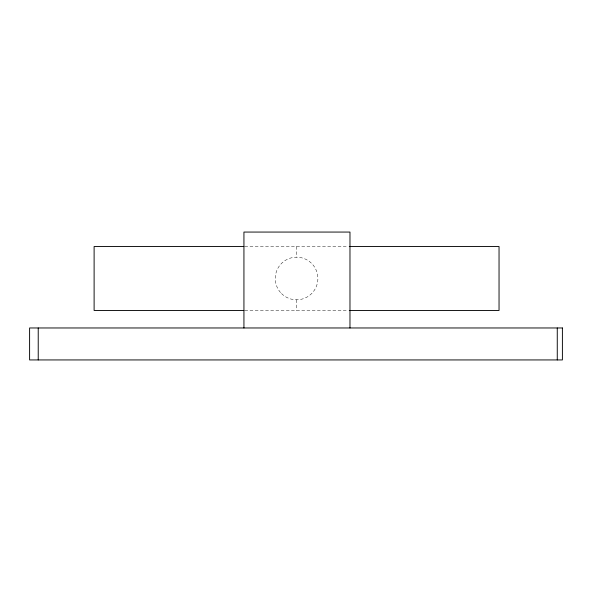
<?xml version="1.0" encoding="UTF-8"?>
<svg xmlns="http://www.w3.org/2000/svg" width="592" height="592" viewBox="0 0 592 592"><rect width="100%" height="100%" fill="white"/><g stroke="black" fill="none" stroke-linecap="round" stroke-linejoin="round"><path stroke-width="0.44" stroke-dasharray="2.96 2.22" d="M244.807 246.524L348.348 246.524M244.807 310.46L348.348 310.46M296.577 246.524L296.577 257.18M296.577 299.804L296.577 310.46M281.503 293.565A21.312 21.312 0 0 0 317.164 284.012A21.312 21.312 0 0 0 291.064 257.912A21.312 21.312 0 0 0 281.503 293.565"/><path stroke-width="0.89" d="M243.882 246.524L94.113 246.524L94.113 310.46L243.882 310.46M349.273 246.524L499.041 246.524L499.041 310.46L349.273 310.46M557.264 327.968L557.264 359.936M349.976 327.968L349.976 232.064L243.934 232.064L243.934 327.968M38.228 327.968L38.228 359.936M562.4 327.968L29.6 327.968L29.6 359.936L562.4 359.936L562.4 327.968"/></g></svg>
